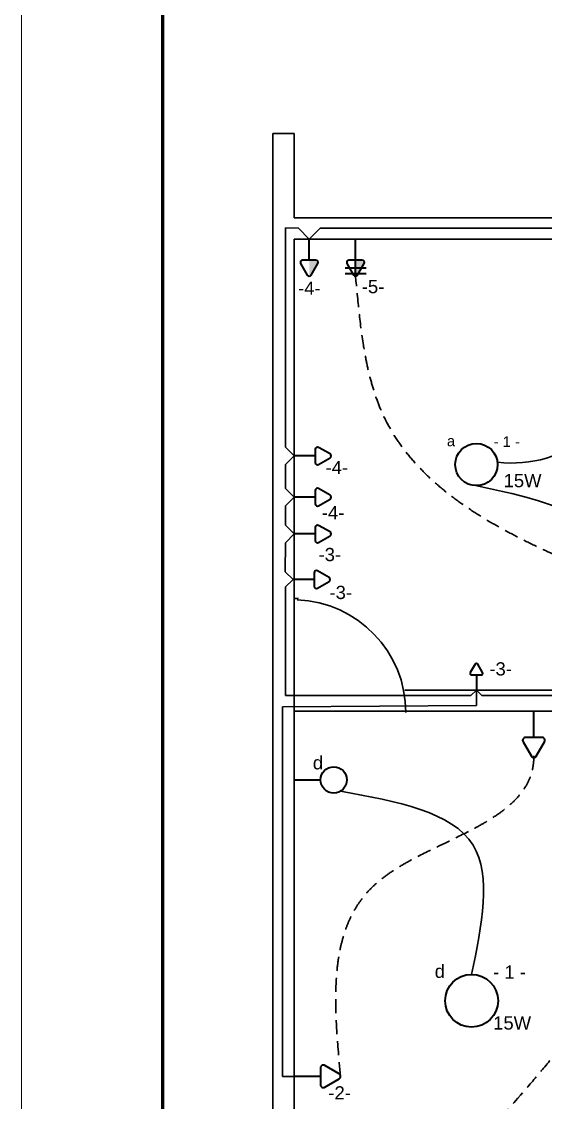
# Model space of a CAD drawing. Header units: millimetres. Extents: x 117864 to 253185, y 7775 to 37034.
# Drawn here: x 117864 to 121579, y 19334 to 27003 of the extents above; entities that cross this region are included whole.
import ezdxf

# ---------------------------------------------------------------- set-up
doc = ezdxf.new("R2010")
doc.units = ezdxf.units.MM
doc.header["$LTSCALE"] = 200
doc.linetypes.add('DASHED', pattern=[0.75, 0.5, -0.25])
for name, color, linetype, lineweight in [('arquitetonico', 7, 'Continuous', 20), ('Eletrodutos', 4, 'Continuous', 60), ('simbologia', 2, 'Continuous', 40), ('Texto', 9, 'Continuous', 20)]:
    doc.layers.add(name, color=color, linetype=linetype, lineweight=lineweight)
doc.styles.add('style1', font='arial.ttf')

msp = doc.modelspace()

# ---------------------------------------------------------------- hatches: boundary and pattern name
at = {"layer": 'simbologia'}
h = msp.add_hatch(color=256, dxfattribs=at)
h.dxf.hatch_style = 1
h.paths.add_polyline_path([(119965.3268075952, 25286.17423751283, 0.5773502691923222), (119951.4704011343, 25310.17423751353), (119904.2602819493, 25310.17423751353), (119904.2602819493, 25196.40391245376, 0.2679491924281021), (119918.1166884096, 25204.40391245352)])
h = msp.add_hatch(color=256, dxfattribs=at)
h.dxf.hatch_style = 1
h.paths.add_polyline_path([(120293.7922307546, 25286.17423751289, 0.5773502691923222), (120279.9358242938, 25310.17423751359), (120232.7257051088, 25310.17423751359), (120232.7257051088, 25196.40391245382, 0.2679491924281021), (120246.5821115691, 25204.40391245359)])

# ---------------------------------------------------------------- linework, layer by layer
at = {"lineweight": 30}
for p, q in [((119646.6253342854, 16610.02010172853), (119646.6253342854, 26210.02010172853)), ((119646.6253342854, 26210.02010172853), (119796.6253342854, 26210.02010172853)), ((119796.6253342854, 25610.02010172853), (119796.6253342854, 26210.02010172853)), ((119796.6253342854, 25610.02010172853), (125546.6253342854, 25610.02010172853)), ((119796.6253342854, 22260.02010172853), (119796.6253342854, 25460.02010172853)), ((119796.6253342854, 25460.02010172853), (122396.6253342854, 25460.02010172853)), ((120582.4370165605, 22260.02010172853), (122396.6253342854, 22260.02010172853)), ((119796.6253342854, 16610.02010172853), (119796.6253342854, 22110.02010172853)), ((120596.6253342854, 22110.02010172853), (122396.6253342854, 22110.02010172853))]:
    msp.add_line(p, q, dxfattribs=at)
msp.add_lwpolyline([(119796.6253342854, 22110.02010172853), (119796.6253342854, 22910.02010172853), (119826.6253342854, 22910.02010172853), (119826.6253342854, 22909.45740383545)], dxfattribs=at)
msp.add_arc((119789.0436657785, 22099.9006103689), 800, 0, 87.85090437280164, dxfattribs=at)
at = {"layer": 'arquitetonico'}
msp.add_line((117864.2424207351, 29211.17200262638), (117864.2424207351, 8211.172002626321), dxfattribs=at)
at = {"layer": 'arquitetonico', "lineweight": 30}
msp.add_line((120596.6253342854, 22110.02010172853), (119796.6253342854, 22110.02010172853), dxfattribs=at)
at = {"layer": 'Eletrodutos'}
msp.add_line((118864.2424207351, 28861.17200262638), (118864.2424207351, 8561.172002626321), dxfattribs=at)
at = {"layer": 'Eletrodutos', "lineweight": 30}
for p, q in [((119735.1600162952, 25495.39191437253), (119735.1600162952, 25540)), ((119827.1401918389, 25537.14019183889), (119735.1600162952, 25540)), ((119904.2602819493, 25460.02010172853), (119827.1401918389, 25537.14019183889)), ((119904.2602819493, 25460.02010172853), (119981.3803720596, 25537.14019183889)), ((119981.3803720596, 25537.14019183889), (120155.6056149984, 25537.14019183889)), ((120155.6056149984, 25537.14019183889), (120309.8457952192, 25537.14019183889)), ((120309.8457952192, 25537.14019183889), (121854.5567469367, 25537.14019183889)), ((119796.6253342854, 23921.06784880157), (119735.1600162952, 23982.53316679179)), ((119734.9494534731, 23690.52197431055), (119735.1082859965, 23859.60253081136)), ((119735.1600162952, 23859.60253081137), (119735.1082859965, 23859.60253081137)), ((119796.6253342854, 23921.06784880156), (119735.1600162952, 23859.60253081137)), ((119796.6253342854, 23628.84609349816), (119734.8334691514, 23567.05422836412)), ((119796.6253342854, 23628.84609349816), (119734.9494534731, 23690.52197431054)), ((119734.7042285443, 23429.47488822979), (119734.8334691514, 23567.05422836413)), ((119796.6253342854, 23367.55378248864), (119734.7042285443, 23429.47488822977)), ((119796.6253342854, 23367.55378248864), (119734.5877830659, 23305.51623126911)), ((119734.3932474731, 23098.42900767388), (119734.5877830659, 23305.51623126913)), ((119735.1600162952, 22713.48222526792), (119735.1600162952, 22604.18138865688)), ((121089.8104346008, 22194.49876680551), (121089.8104346008, 22150)), ((121089.8104346008, 22150), (119714.2524339072, 22140.10254948123)), ((119714.2524339072, 22140.10254948123), (119714.2524339072, 19517.58452312008)), ((119796.6253342854, 19518.5861848843), (119714.2524339072, 19518.5861848843))]:
    msp.add_line(p, q, dxfattribs=at)
at = {"layer": 'Eletrodutos', "lineweight": 30, "ltscale": 100}
for p, q in [((119735.1600162952, 25495.39191437253), (119735.1600162952, 23982.53316679177)), ((119789.0436657786, 23043.77858936833), (119734.3932474731, 23098.42900767388)), ((119789.0436657786, 23043.77858936833), (119734.3932474731, 22989.12817106281)), ((119735.1600162952, 22989.89493988497), (119735.1600162952, 22713.48222526792)), ((119735.1600162952, 22604.18138865688), (119735.1600162952, 22221.12922876326)), ((121089.8104346008, 22260.02010172853), (121050.9195616355, 22221.12922876326)), ((121089.8104346008, 22194.49876680551), (121089.8104346008, 22260.02010172853)), ((121089.8104346008, 22260.02010172853), (121128.701307566, 22221.12922876326)), ((121050.9195616355, 22221.12922876326), (119735.1600162952, 22221.12922876326)), ((121128.701307566, 22221.12922876326), (122413.3810070681, 22221.12922876326))]:
    msp.add_line(p, q, dxfattribs=at)
at = {"layer": 'Eletrodutos', "lineweight": 30}
msp.add_lwpolyline([(121238.7851285252, 23876.15464827216, 0.4065678257336591), (122224.5700953315, 24642.4103026427, 3.386701794839015)], format="xyb", dxfattribs=at)
at = {"layer": 'Eletrodutos', "linetype": 'DASHED', "lineweight": 30}
for points in [[(122346.3463348662, 22933.43492441584), (120420, 24230), (120232.7257051088, 25196.40391245359)], [(120126.1455708789, 19518.58618488427), (120360, 20870), (121496.6253342854, 21780.49986513507), (121496.6253342854, 21800.49986513495)]]:
    msp.add_spline(points, degree=3, dxfattribs=at)
at = {"layer": 'Eletrodutos', "lineweight": 30}
msp.add_open_spline([(121082.3749448399, 23710.3588291358), (121426.8953981633, 23638.93534177011), (121877.2007040206, 23545.58130425697), (122239.4508706583, 23158.98881075825), (122346.3463348662, 23163.46815872779)], degree=3, knots=[0, 0, 0, 0, 1055.126683370743, 1379.102863966568, 1379.102863966568, 1379.102863966568, 1379.102863966568], dxfattribs=at)
at = {"layer": 'Eletrodutos', "linetype": 'DASHED', "lineweight": 30}
msp.add_open_spline([(120322.3562171962, 15644.06770414868), (120399.6265635023, 16932.98245821544), (120494.8137208573, 18520.7601423804), (122096.6896431816, 20072.61048866903), (122072.6253846121, 21056.2525580906), (122039.9654912941, 21823.56944608513)], degree=3, knots=[0, 0, 0, 0, 3650.566317341294, 4497.029547493673, 6427.448313543349, 6427.448313543349, 6427.448313543349, 6427.448313543349], dxfattribs=at)
at = {"layer": 'Eletrodutos', "lineweight": 30}
msp.add_spline([(120126.7231669344, 21542.14814217527), (121066.4750668902, 21158.5857927535), (121055.5862903828, 20242.35523864075)], degree=3, dxfattribs=at)
at = {"layer": 'simbologia'}
for p, q in [((119904.2602819493, 25310.17423751359), (119904.2602819493, 25460.02010172853)), ((120232.7257051088, 25310.17423751359), (120232.7257051088, 25460.02010172853)), ((120232.7257051088, 25196.40391245359), (120232.7257051088, 25310.17423751359)), ((120307.6486372158, 25253.28907498359), (120157.8027730017, 25253.28907498359)), ((120307.6486372158, 25212.54281177107), (120157.8027730017, 25212.54281177107)), ((119946.4711985004, 23921.06784880157), (119796.6253342854, 23921.06784880157)), ((119946.4711985004, 23628.84609349816), (119796.6253342854, 23628.84609349816)), ((119946.4711985004, 23367.55378248864), (119796.6253342854, 23367.55378248864)), ((119938.8895299935, 23043.77858936833), (119789.0436657786, 23043.77858936833)), ((121089.8107444029, 22367.15900531561), (121089.8107444029, 22260.02010172852)), ((121496.6253342854, 21922.71277146009), (121496.6253342854, 22110.02010172853)), ((119796.6253342854, 21621.8763066993), (119983.9326645539, 21621.8763066993)), ((119983.9326645539, 19518.5861848843), (119796.6253342854, 19518.5861848843))]:
    msp.add_line(p, q, dxfattribs=at)
for points in [[(119951.4704011346, 25310.17423751359), (119857.0501627638, 25310.17423751359, 0.5773502691924053), (119843.1937563033, 25286.17423751266), (119890.4038754889, 25204.40391245359, 0.5773502691837855), (119918.1166884097, 25204.40391245359), (119965.3268075951, 25286.17423751266, 0.5773502691924604)], [(120279.9358242941, 25310.17423751359), (120185.5155859234, 25310.17423751359, 0.5773502691921903), (120171.6591794628, 25286.17423751266), (120218.8692986484, 25204.40391245359, 0.5773502691841756), (120246.5821115691, 25204.40391245359), (120293.7922307545, 25286.17423751266, 0.577350269192285)], [(119946.4711985004, 23968.27796798693), (119946.4711985004, 23873.85772961611, 0.5773502691924053), (119970.4711985013, 23860.00132315562), (120052.2415235604, 23907.21144234117, 0.5773502691837855), (120052.2415235604, 23934.92425526197), (119970.4711985013, 23982.13437444743, 0.5773502691924604)], [(119946.4711985004, 23676.05621268351), (119946.4711985004, 23581.6359743127, 0.5773502691924053), (119970.4711985013, 23567.77956785221), (120052.2415235604, 23614.98968703776, 0.5773502691837855), (120052.2415235604, 23642.70249995856), (119970.4711985013, 23689.91261914402, 0.5773502691924604)], [(119946.4711985004, 23414.763901674), (119946.4711985004, 23320.34366330318, 0.5773502691924053), (119970.4711985013, 23306.48725684269), (120052.2415235604, 23353.69737602824, 0.5773502691837855), (120052.2415235604, 23381.41018894904), (119970.4711985013, 23428.6203081345, 0.5773502691924604)], [(119938.8895299935, 23090.98870855369), (119938.8895299935, 22996.56847018287, 0.5773502691924053), (119962.8895299945, 22982.71206372239), (120044.6598550535, 23029.92218290793, 0.5773502691837855), (120044.6598550535, 23057.63499582873), (119962.8895299945, 23104.84511501419, 0.5773502691924604)], [(121056.0557893746, 22367.15900531561), (121123.5656994312, 22367.15900531561, 0.5773502691924053), (121133.4729478135, 22384.3188628778), (121099.7179927851, 22442.78415999293, 0.5773502691837855), (121079.9034960207, 22442.78415999293), (121046.1485409924, 22384.3188628778, 0.5773502691924604)], [(121555.6379832671, 21922.71277146009), (121437.6126853036, 21922.71277146009, 0.5773502691924053), (121420.292177228, 21892.71277145869), (121479.3048262099, 21790.49986513485, 0.5773502691837855), (121513.9458423609, 21790.49986513485), (121572.9584913427, 21892.71277145869, 0.5773502691924604)], [(119983.9326645539, 19577.598833866), (119983.9326645539, 19459.57353590248, 0.5773502691924053), (120013.9326645553, 19442.25302782686), (120116.1455708791, 19501.26567680877, 0.5773502691837855), (120116.1455708791, 19535.90669295977), (120013.9326645553, 19594.91934194162, 0.5773502691924604)]]:
    msp.add_lwpolyline(points, format="xyb", close=True, dxfattribs=at)
for centre, radius in [((121089.8104346008, 23860.02010172853), 149.8458642140602), ((120077.5863296876, 21621.8763066993), 93.65366513378765), ((121055.5862903828, 20055.04790837318), 187.3073302675753), ((121055.5862903828, 20055.04790837318), 187.3073302675753)]:
    msp.add_circle(centre, radius, dxfattribs=at)

# ---------------------------------------------------------------- texts
at = {"layer": 'Texto', "style": 'style1'}
for s, height, p in [('-4-', 93.65366513378765, (119824.5964511171, 25065.06454752332)), ('-5-', 93.65366513378765, (120276.6448384594, 25075.86886317538)), ('a', 74.92293210703012, (120880.3907841374, 23989.9769672954)), ('- 1 -', 74.92293210703012, (121211.980974154, 23985.44173359297)), ('-4-', 93.65366513378765, (120019.8378229433, 23792.20433458913)), ('15W', 93.65366513378765, (121282.484931225, 23699.12818133289)), ('15W', 93.65366513378765, (121282.484931225, 23699.12818133289)), ('-4-', 93.65366513378765, (119993.286681848, 23471.51522172012)), ('-3-', 93.65366513378765, (119970.1524661199, 23174.63276865586)), ('-3-', 93.65366513378765, (120047.4734403078, 22905.63842382058)), ('-3-', 93.65366513378765, (121181.6171351217, 22363.29501731111)), ('d', 93.65366513378765, (119929.6375497516, 21696.97135110559)), ('d', 93.65366513378765, (120793.8117273035, 20217.49399033177)), ('- 1 -', 93.65366513378765, (121208.2994648241, 20211.82494820375)), ('15W', 93.65366513378765, (121208.2994648241, 19850.37179314831)), ('15W', 93.65366513378765, (121208.2994648241, 19850.37179314831)), ('-2-', 93.65366513378765, (120039.3866281674, 19354.43961372779))]:
    msp.add_text(s, height=height, dxfattribs=at).set_placement(p)

doc.saveas('drawing.dxf')
